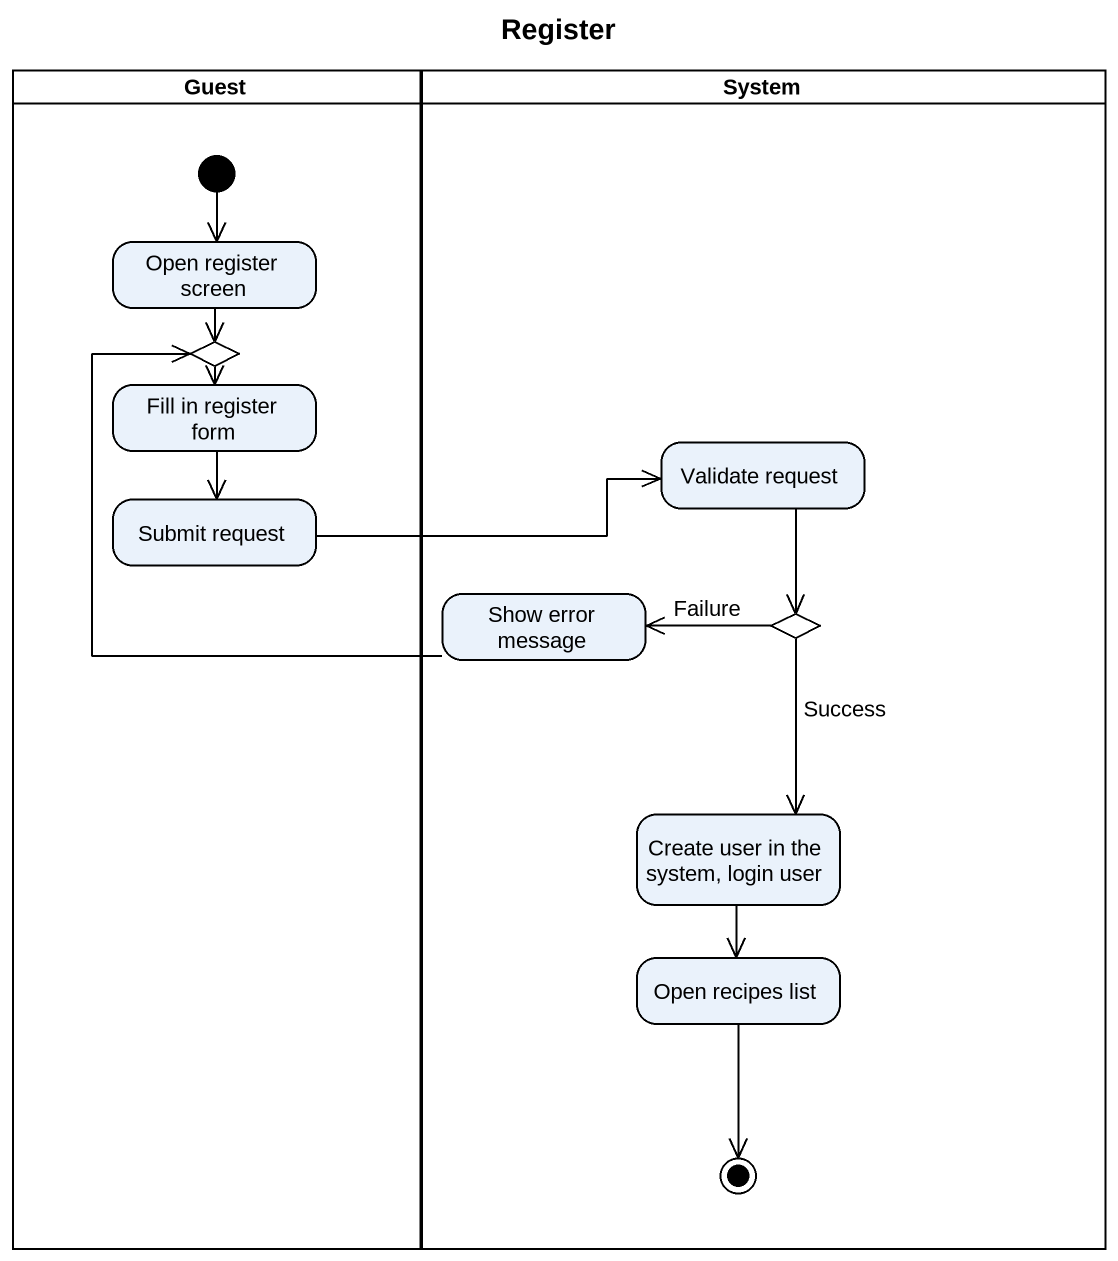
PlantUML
@startuml
title Register
hide empty description
state Guest <<partition>> {
  state "Open register screen" as Open_register_screen
  state choice1 <<choice>>
  state "Fill in register form" as Fill_in_register_form
  state "Submit request" as Submit_request
  [*] --> Open_register_screen
}
state System <<partition>> {
  state "Validate request" as Validate_request
  state "Show error message" as Show_error_message
  state choice2 <<choice>>
  state "Create user in the system, login user" as Create_user_in_the_system
  state "Open recipes list" as Open_recipes_list
  Open_recipes_list --> [*]
}
Open_register_screen --> choice1
choice1 --> Fill_in_register_form
Fill_in_register_form --> Submit_request
Submit_request -right-> Validate_request
Validate_request --> choice2
Show_error_message -up-> choice1
choice2 -left-> Show_error_message : Failure
choice2 --> Create_user_in_the_system : Success
Create_user_in_the_system --> Open_recipes_list
@enduml
